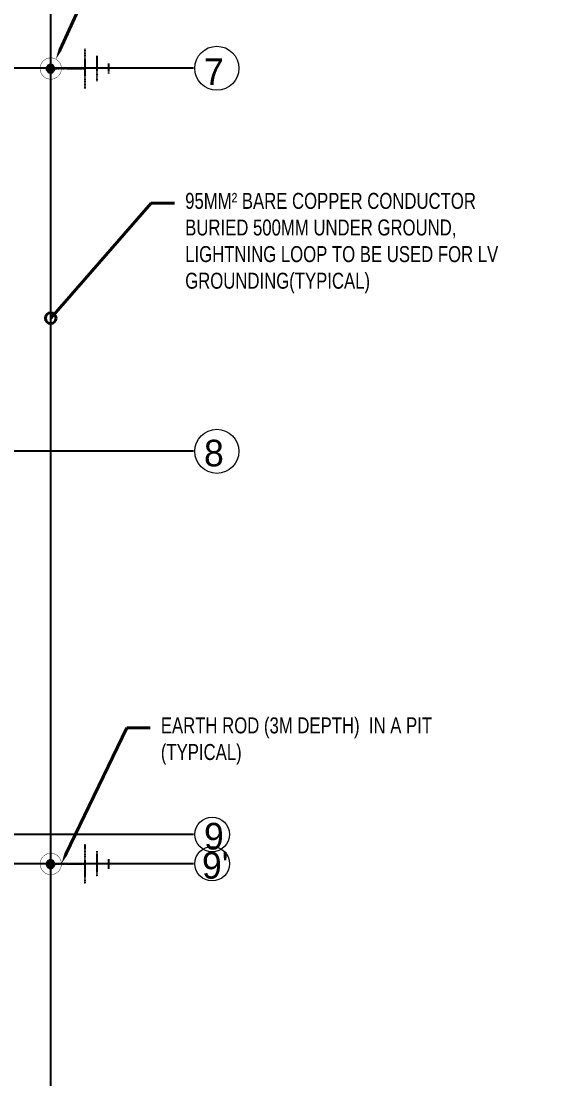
# Model space of a CAD drawing. Header units: metres. Extents: x -18745 to 220762, y -1579758 to -1356048.
# Drawn here: x 175703 to 185962, y -1430482 to -1410603 of the extents above; entities that cross this region are included whole.
import ezdxf
from ezdxf import colors
from ezdxf.entities.mleader import LeaderData, LeaderLine
from ezdxf.math import Vec2, Vec3

# ---------------------------------------------------------------- set-up
doc = ezdxf.new("R2010")
doc.units = ezdxf.units.M
for name, pattern in [('DASHDOTX2', [50.8, 25.4, -12.7, 0, -12.7]), ('DASHED2', [0.375, 0.25, -0.125]), ('PHANTOMX2', [5, 2.5, -0.5, 0.5, -0.5, 0.5, -0.5])]:
    doc.linetypes.add(name, pattern=pattern)
doc.layers.get('0').update_dxf_attribs({"lineweight": 0})
doc.layers.add('0E-PW-GRD', color=6, linetype='Continuous')
doc.layers.add('A-100 - Copy$0$axes', color=8, linetype='Continuous')
for name, color, linetype, lineweight in [('A-100 - Copy$0$AxisBalloons_2', 8, 'Continuous', 0), ('A-100 - Copy$0$TEXT', 8, 'Continuous', 0), ('E-GRND', 94, 'DASHED2', 40)]:
    doc.layers.add(name, color=color, linetype=linetype, lineweight=lineweight)
doc.styles.add('A-100 - Copy$0$Standard', font='GOTHIC.TTF')
doc.styles.add('ROMANS', font='romans.shx', dxfattribs={"width": 0.85})

# ---------------------------------------------------------------- blocks, each defined once
blk = doc.blocks.new('GROUND-ROD1')
at = {"layer": 'E-GRND', "linetype": 'ByBlock', "lineweight": -2}
h = blk.add_hatch(color=256, dxfattribs=at)
edge = h.paths.add_edge_path(flags=0)
edge.add_arc((-6, 4), 76.2, 0, 180)
edge.add_arc((-6, 4), 76.2, 180, 360)
for p, q in [((-876, -237), (-876, 237)), ((-650, -373), (-650, 373)), ((-1097, -92), (-1097, 95)), ((-2, 0), (-650, 0))]:
    blk.add_line(p, q, dxfattribs=at)
at = {"layer": 'E-GRND', "const_width": 8}
blk.add_lwpolyline([(111, -159, -2.025962), (111, 159, -0.493593), (111, -159, 0.493593)], format="xyb", dxfattribs=at)
at = {"layer": 'E-GRND', "linetype": 'ByBlock', "lineweight": -2}
for start, end in [(360, 180), (180, 360)]:
    blk.add_arc((-6, 4), 76.2, start, end, dxfattribs=at)
blk = doc.blocks.new('_Origin')
at = {"color": 0, "linetype": 'ByBlock', "lineweight": -2}
blk.add_line((0, 0), (-1, 0), dxfattribs=at)
blk.add_circle((0, 0), 0.5, dxfattribs=at)
blk = doc.blocks.new('A-100 - Copy')
at = {"layer": 'A-100 - Copy$0$axes'}
for p, q in [((178940.3, -1411488.2, 2.4), (95846.6, -1411488.2, 2.4)), ((178940.3, -1418687.7, 2.4), (96042.2, -1418687.7, 2.4)), ((178940.3, -1425887.7, 2.4), (96042.2, -1425887.7, 2.4)), ((178940.3, -1426437.7, 2.4), (96049.7, -1426437.7, 2.4))]:
    blk.add_line(p, q, dxfattribs=at)
at = {"layer": 'A-100 - Copy$0$AxisBalloons_2'}
for centre, radius in [((179382.2, -1411488.2, 0), 413.9), ((179382.2, -1418687.7, 0), 413.9), ((179293.3, -1425887.7, 0), 325), ((179293.3, -1426437.7, 0), 325)]:
    blk.add_circle(centre, radius, dxfattribs=at)
at = {"layer": 'A-100 - Copy$0$TEXT', "char_height": 500, "attachment_point": 1, "style": 'A-100 - Copy$0$Standard'}
for s, insert in [('7', (179140.8, -1411301.3, 0)), ('8', (179140.8, -1418470.8, 0)), ('9', (179140.8, -1425670.8, 0)), ("9'", (179102.9, -1426218.7, 0))]:
    blk.add_mtext_dynamic_manual_height_columns(s, width=1.122, gutter_width=1, heights=[0], dxfattribs=dict(at, insert=insert))

msp = doc.modelspace()

# ---------------------------------------------------------------- linework, layer by layer
at = {"layer": '0E-PW-GRD', "linetype": 'DASHDOTX2', "ltscale": 10, "const_width": 40, "elevation": 0}
msp.add_lwpolyline([(145625.6, -1394572.7), (167779.4, -1394572.7), (167779.4, -1395822.7), (174978.3, -1395822.7), (174978.3, -1403237.7), (176258.3, -1403237.7), (176258.3, -1434902.7), (174978.3, -1434902.7), (174978.3, -1448023.8), (174978.3, -1453972.7), (210878.3, -1453972.7), (210878.3, -1470902.7), (174978.3, -1470902.7), (174978.3, -1477822.7), (158048.3, -1477822.7)], dxfattribs=at)

# ---------------------------------------------------------------- block references
at = {"layer": '0E-PW-GRD', "color": 141, "linetype": 'PHANTOMX2', "rotation": 180}
for p in [(176249.1, -1411493, 2.4), (176249.1, -1426442.5, 2.4)]:
    msp.add_blockref('GROUND-ROD1', p, dxfattribs=at)

# ---------------------------------------------------------------- leaders
at = {"layer": 'E-GRND', "linetype": 'ByBlock', "ltscale": 400}
ml = msp.add_multileader_mtext('Standard', dxfattribs=at)
ml.set_content('{\\fArial|b0|i0|c0|p34;\\W0.75;\\C256;EARTH ROD (3M DEPTH)  IN A PIT (TYPICAL)}', color=140, style='ROMANS')
ml.set_leader_properties(color=181, lineweight=-1)
ml.build(insert=Vec2(0, 0))
ml.multileader.update_dxf_attribs({"dogleg_length": 319.7, "arrow_head_size": 200})
ctx = ml.context
ctx.base_point, ctx.char_height, ctx.arrow_head_size, ctx.landing_gap_size, ctx.plane_origin, ctx.plane_x_axis, ctx.plane_y_axis = Vec3(177643.5, -1409460.1, -2.4), 300, 200, 200, Vec3(175126, -1409271.9, -2.4), Vec3(1, 0.0000626), Vec3(-0.0000626, 1)
notes = []
notes.append((ctx, [(1, (1, 1, 0), (177201.5, -1409460.2, -2.4), (1, 0.0000626), 442, [(0, [(176355.6, -1411317.7, -2.4)], 0, [])])]))
ctx.mtext.insert, ctx.mtext.text_direction, ctx.mtext.rotation, ctx.mtext.width, ctx.mtext.defined_height, ctx.mtext.flow_direction = Vec3(177843.5, -1409266, -2.4), Vec3(1, 0.0000626), 0.0000626, 5749.077, 1062.8, 5
ml = msp.add_multileader_mtext('Standard', dxfattribs=at)
ml.set_content('{\\fArial|b0|i0|c0|p34;\\W0.75;\\C256;95MM² BARE COPPER CONDUCTOR BURIED 500MM UNDER GROUND, LIGHTNING LOOP TO BE USED FOR LV GROUNDING(TYPICAL)}', color=140, style='ROMANS')
ml.set_leader_properties(color=181, lineweight=-1)
ml.set_arrow_properties(name='ORIGIN')
ml.build(insert=Vec2(0, 0))
ml.multileader.update_dxf_attribs({"dogleg_length": 319.7, "arrow_head_size": 200})
ctx = ml.context
ctx.base_point, ctx.char_height, ctx.arrow_head_size, ctx.landing_gap_size, ctx.plane_origin, ctx.plane_x_axis, ctx.plane_y_axis = Vec3(178587.1, -1414024.8, 0), 300, 200, 200, Vec3(176069.7, -1413836.6, 0), Vec3(1, 0.0000626), Vec3(-0.0000626, 1)
notes.append((ctx, [(1, (1, 1, 0), (178145.2, -1414024.8, 0), (1, 0.0000626), 442, [(0, [(176258.3, -1416185.4, 0)], 0, [])])]))
ctx.mtext.insert, ctx.mtext.text_direction, ctx.mtext.rotation, ctx.mtext.width, ctx.mtext.defined_height, ctx.mtext.flow_direction = Vec3(178787.1, -1413830.7, 0), Vec3(1, 0.0000626), 0.0000626, 6068.31, 1062.8, 5
ml = msp.add_multileader_mtext('Standard', dxfattribs=at)
ml.set_content('{\\fArial|b0|i0|c0|p34;\\W0.75;\\C256;EARTH ROD (3M DEPTH)  IN A PIT (TYPICAL)}', color=140, style='ROMANS')
ml.set_leader_properties(color=181, lineweight=-1)
ml.build(insert=Vec2(0, 0))
ml.multileader.update_dxf_attribs({"dogleg_length": 319.7, "arrow_head_size": 200})
ctx = ml.context
ctx.base_point, ctx.char_height, ctx.arrow_head_size, ctx.landing_gap_size, ctx.plane_origin, ctx.plane_x_axis, ctx.plane_y_axis = Vec3(178129.6, -1423882.8, 0), 300, 200, 200, Vec3(175612.2, -1423694.5, 0), Vec3(1, 0.0000626), Vec3(-0.0000626, 1)
notes.append((ctx, [(1, (1, 1, 0), (177687.6, -1423882.8, 0), (1, 0.0000626), 442, [(0, [(176459.4, -1426437.7, 0)], 0, [])])]))
ctx.mtext.insert, ctx.mtext.text_direction, ctx.mtext.rotation, ctx.mtext.width, ctx.mtext.defined_height, ctx.mtext.flow_direction = Vec3(178329.6, -1423688.7, 0), Vec3(1, 0.0000626), 0.0000626, 5749.077, 1062.8, 5
for ctx, leaders in notes:
    for number, flags, end, landing, length, lines in leaders:
        leader = LeaderData()
        leader.index, (leader.has_last_leader_line, leader.has_dogleg_vector, leader.attachment_direction) = number, flags
        leader.last_leader_point, leader.dogleg_vector, leader.dogleg_length = Vec3(end), Vec3(landing), length
        for number, points, colour, breaks in lines:
            line = LeaderLine()
            line.index, line.vertices, line.color, line.breaks = number, Vec3.list(points), colors.encode_raw_color(colour), breaks
            leader.lines.append(line)
        ctx.leaders.append(leader)

# ---------------------------------------------------------------- next in the draw order: block references
msp.add_blockref('A-100 - Copy', (0, 0))

doc.saveas('drawing.dxf')
